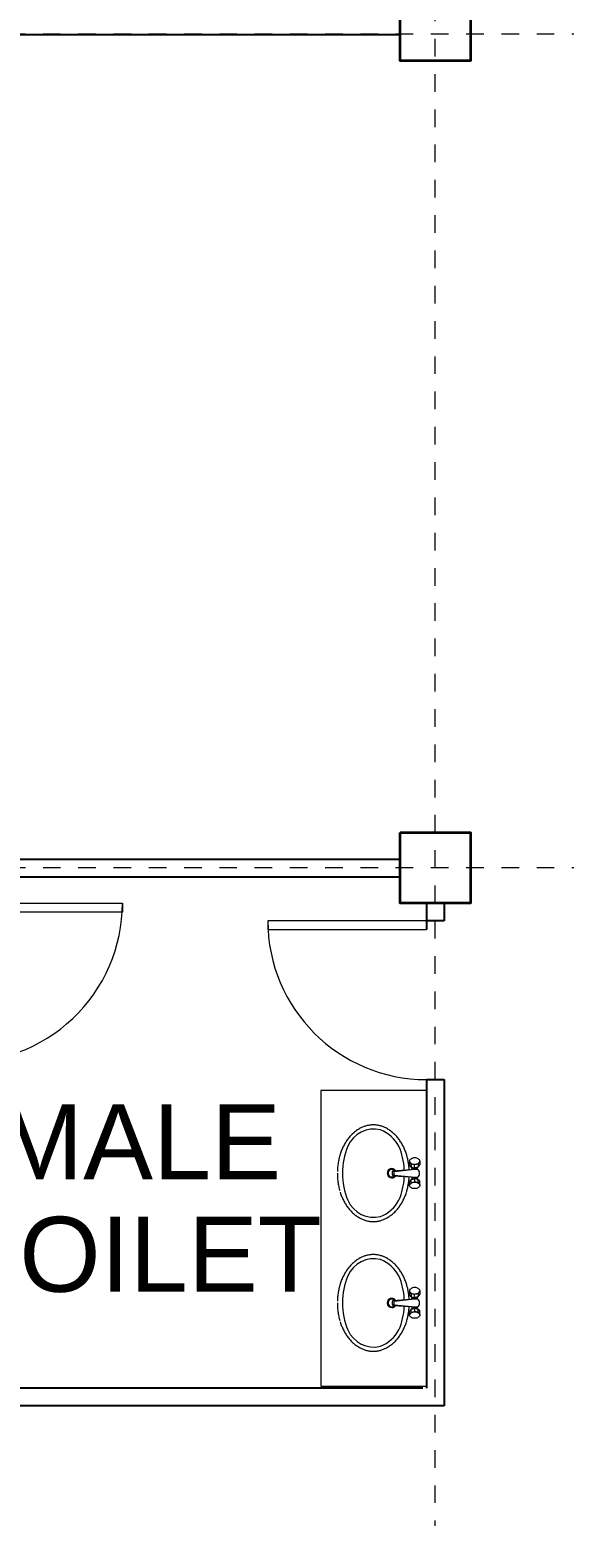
# Model space of a CAD drawing. Header units: millimetres. Extents: x 63005 to 126950, y 36019 to 74749.
# Drawn here: x 63067.37 to 63070.4, y 36315.17 to 36323.6 of the extents above; entities that cross this region are included whole.
import ezdxf

# ---------------------------------------------------------------- set-up
doc = ezdxf.new("R2010")
doc.units = ezdxf.units.MM
doc.header["$LTSCALE"] = 0.04
doc.linetypes.add('HIDDEN2', pattern=[0.1875, 0.125, -0.0625])
doc.linetypes.add('PHANTOM', pattern=[2.5, 1.25, -0.25, 0.25, -0.25, 0.25, -0.25])
doc.styles.add('SWISSLT175', font='swissl.ttf', dxfattribs={"height": 0.175})

msp = doc.modelspace()

# ---------------------------------------------------------------- linework, layer by layer
at = {"color": 0, "linetype": 'PHANTOM', "lineweight": 5, "transparency": 33554495}
for p, q in [((63069.6726, 36300.6457), (63069.6726, 36348.8207)), ((63110.3476, 36323.5736), (63040.973, 36323.5707)), ((63110.3476, 36318.8486), (63040.9726, 36318.8457))]:
    msp.add_line(p, q, dxfattribs=at)
at = {"color": 4, "lineweight": 25}
for p, q in [((63066.6226, 36323.5707), (63069.4726, 36323.5707)), ((63066.6226, 36318.8957), (63069.4726, 36318.8957)), ((63066.6226, 36318.7957), (63069.4726, 36318.7957)), ((63069.6226, 36318.6457), (63069.6226, 36318.4957)), ((63069.7226, 36318.6457), (63069.7226, 36318.5457)), ((63069.7226, 36318.5457), (63069.6226, 36318.5457)), ((63069.6226, 36317.6457), (63069.6226, 36315.8957)), ((63069.6226, 36317.6457), (63069.7226, 36317.6457)), ((63069.7226, 36317.6457), (63069.7226, 36315.7957)), ((63069.6026, 36315.8957), (63063.2476, 36315.8957)), ((63069.7226, 36315.7957), (63063.2476, 36315.7957))]:
    msp.add_line(p, q, dxfattribs=at)
at = {"color": 1, "lineweight": 13}
for p, q in [((63066.9976, 36318.6457), (63067.8976, 36318.6457)), ((63067.8976, 36318.6457), (63067.8976, 36318.5957)), ((63067.8976, 36318.5957), (63066.9976, 36318.5957)), ((63069.6226, 36318.5457), (63068.7226, 36318.5457)), ((63068.7226, 36318.5457), (63068.7226, 36318.4957)), ((63069.6226, 36318.4957), (63069.6226, 36318.5457)), ((63068.7226, 36318.4957), (63069.6226, 36318.4957))]:
    msp.add_line(p, q, dxfattribs=at)
at = {"lineweight": 9}
for p, q in [((63069.4405, 36317.1247), (63069.4312, 36317.129)), ((63069.4317, 36317.1291), (63069.5315, 36317.1353)), ((63069.4412, 36317.125), (63069.537, 36317.1359)), ((63069.5264, 36317.1836), (63069.5264, 36317.1623)), ((63069.5349, 36317.1678), (63069.5264, 36317.1805)), ((63069.5349, 36317.1496), (63069.5264, 36317.1623)), ((63069.5349, 36317.1678), (63069.5554, 36317.1641)), ((63069.5349, 36317.1678), (63069.5349, 36317.1496)), ((63069.5349, 36317.1496), (63069.5554, 36317.1459)), ((63069.537, 36317.1359), (63069.5724, 36317.1371)), ((63069.5414, 36317.1466), (63069.5414, 36317.1431)), ((63069.576, 36317.1678), (63069.5554, 36317.1641)), ((63069.5554, 36317.1459), (63069.5554, 36317.1641)), ((63069.576, 36317.1496), (63069.5554, 36317.1459)), ((63069.5694, 36317.1466), (63069.5694, 36317.1431)), ((63069.576, 36317.1678), (63069.5844, 36317.1805)), ((63069.576, 36317.1678), (63069.576, 36317.1496)), ((63069.576, 36317.1496), (63069.5844, 36317.1623)), ((63069.5844, 36317.1836), (63069.5844, 36317.1623)), ((63069.4405, 36317.105), (63069.4312, 36317.1008)), ((63069.4317, 36317.1006), (63069.5315, 36317.0945)), ((63069.4412, 36317.1048), (63069.537, 36317.0939)), ((63069.5349, 36317.0801), (63069.5264, 36317.0674)), ((63069.5264, 36317.0462), (63069.5264, 36317.0674)), ((63069.5349, 36317.062), (63069.5264, 36317.0493)), ((63069.5349, 36317.0801), (63069.5554, 36317.0839)), ((63069.5349, 36317.062), (63069.5349, 36317.0801)), ((63069.5349, 36317.062), (63069.5554, 36317.0657)), ((63069.537, 36317.0939), (63069.5724, 36317.0926)), ((63069.5414, 36317.0831), (63069.5414, 36317.0866)), ((63069.5554, 36317.0839), (63069.5554, 36317.0657)), ((63069.576, 36317.0801), (63069.5554, 36317.0839)), ((63069.576, 36317.062), (63069.5554, 36317.0657)), ((63069.5694, 36317.0831), (63069.5694, 36317.0866)), ((63069.576, 36317.0801), (63069.5844, 36317.0674)), ((63069.576, 36317.062), (63069.576, 36317.0801)), ((63069.576, 36317.062), (63069.5844, 36317.0493)), ((63069.5844, 36317.0462), (63069.5844, 36317.0674)), ((63069.5264, 36316.4485), (63069.5264, 36316.4272)), ((63069.5349, 36316.4327), (63069.5264, 36316.4454)), ((63069.576, 36316.4327), (63069.5844, 36316.4454)), ((63069.5844, 36316.4485), (63069.5844, 36316.4272)), ((63069.4405, 36316.3896), (63069.4312, 36316.3939)), ((63069.4405, 36316.3699), (63069.4312, 36316.3657)), ((63069.4317, 36316.3941), (63069.5315, 36316.4002)), ((63069.4317, 36316.3655), (63069.5315, 36316.3594)), ((63069.4412, 36316.3899), (63069.537, 36316.4008)), ((63069.4412, 36316.3697), (63069.537, 36316.3588)), ((63069.5349, 36316.4145), (63069.5264, 36316.4272)), ((63069.5349, 36316.4327), (63069.5554, 36316.429)), ((63069.5349, 36316.4327), (63069.5349, 36316.4145)), ((63069.5349, 36316.4145), (63069.5554, 36316.4108)), ((63069.537, 36316.4008), (63069.5724, 36316.4021)), ((63069.537, 36316.3588), (63069.5724, 36316.3575)), ((63069.5414, 36316.4115), (63069.5414, 36316.4081)), ((63069.5414, 36316.348), (63069.5414, 36316.3515)), ((63069.576, 36316.4327), (63069.5554, 36316.429)), ((63069.5554, 36316.4108), (63069.5554, 36316.429)), ((63069.576, 36316.4145), (63069.5554, 36316.4108)), ((63069.5694, 36316.4115), (63069.5694, 36316.4081)), ((63069.5694, 36316.348), (63069.5694, 36316.3515)), ((63069.576, 36316.4327), (63069.576, 36316.4145)), ((63069.576, 36316.4145), (63069.5844, 36316.4272)), ((63069.5349, 36316.3451), (63069.5264, 36316.3324)), ((63069.5264, 36316.3111), (63069.5264, 36316.3324)), ((63069.5349, 36316.3269), (63069.5264, 36316.3142)), ((63069.5349, 36316.3451), (63069.5554, 36316.3488)), ((63069.5349, 36316.3269), (63069.5349, 36316.3451)), ((63069.5349, 36316.3269), (63069.5554, 36316.3306)), ((63069.5554, 36316.3488), (63069.5554, 36316.3306)), ((63069.576, 36316.3451), (63069.5554, 36316.3488)), ((63069.576, 36316.3269), (63069.5554, 36316.3306)), ((63069.576, 36316.3269), (63069.576, 36316.3451)), ((63069.576, 36316.3451), (63069.5844, 36316.3324)), ((63069.576, 36316.3269), (63069.5844, 36316.3142)), ((63069.5844, 36316.3111), (63069.5844, 36316.3324))]:
    msp.add_line(p, q, dxfattribs=at)
at = {"color": 4, "lineweight": 35}
for points in [[(63069.4726, 36323.8207), (63069.8726, 36323.8207), (63069.8726, 36323.4207), (63069.4726, 36323.4207)], [(63069.4726, 36319.0457), (63069.8726, 36319.0457), (63069.8726, 36318.6457), (63069.4726, 36318.6457)]]:
    msp.add_lwpolyline(points, close=True, dxfattribs=at)
at = {"color": 0, "lineweight": 9, "ltscale": 0.4}
msp.add_lwpolyline([(63069.6226, 36315.9082), (63069.6226, 36317.5834), (63069.0226, 36317.5834), (63069.0226, 36315.9082)], close=True, dxfattribs=at)
at = {"lineweight": 9}
for points in [[(63069.5264, 36317.1836, 0.145837), (63069.5284, 36317.1771, 0.107165), (63069.5349, 36317.1706, 0.077149), (63069.5439, 36317.1667, 0.064217), (63069.5554, 36317.1652, 0.064217), (63069.567, 36317.1667, 0.077149), (63069.576, 36317.1706, 0.107165), (63069.5825, 36317.1771, 0.145837), (63069.5844, 36317.1836, 0.145837), (63069.5825, 36317.1901, 0.107165), (63069.576, 36317.1966, 0.077149), (63069.567, 36317.2005, 0.064217), (63069.5554, 36317.202, 0.064217), (63069.5439, 36317.2005, 0.077149), (63069.5349, 36317.1966, 0.107165), (63069.5284, 36317.1901, 0.145837)], [(63069.5264, 36317.0462, -0.145837), (63069.5284, 36317.0527, -0.107165), (63069.5349, 36317.0591, -0.077149), (63069.5439, 36317.063, -0.064217), (63069.5554, 36317.0645, -0.064217), (63069.567, 36317.063, -0.077149), (63069.576, 36317.0591, -0.107165), (63069.5825, 36317.0527, -0.145837), (63069.5844, 36317.0462, -0.145837), (63069.5825, 36317.0396, -0.107165), (63069.576, 36317.0332, -0.077149), (63069.567, 36317.0293, -0.064217), (63069.5554, 36317.0278, -0.064217), (63069.5439, 36317.0293, -0.077149), (63069.5349, 36317.0332, -0.107165), (63069.5284, 36317.0396, -0.145837)], [(63069.5264, 36316.4485, 0.145837), (63069.5284, 36316.442, 0.107165), (63069.5349, 36316.4355, 0.077149), (63069.5439, 36316.4316, 0.064217), (63069.5554, 36316.4301, 0.064217), (63069.567, 36316.4316, 0.077149), (63069.576, 36316.4355, 0.107165), (63069.5825, 36316.442, 0.145837), (63069.5844, 36316.4485, 0.145837), (63069.5825, 36316.455, 0.107165), (63069.576, 36316.4615, 0.077149), (63069.567, 36316.4654, 0.064217), (63069.5554, 36316.4669, 0.064217), (63069.5439, 36316.4654, 0.077149), (63069.5349, 36316.4615, 0.107165), (63069.5284, 36316.455, 0.145837)], [(63069.5264, 36316.3111, -0.145837), (63069.5284, 36316.3176, -0.107165), (63069.5349, 36316.3241, -0.077149), (63069.5439, 36316.3279, -0.064217), (63069.5554, 36316.3294, -0.064217), (63069.567, 36316.3279, -0.077149), (63069.576, 36316.3241, -0.107165), (63069.5825, 36316.3176, -0.145837), (63069.5844, 36316.3111, -0.145837), (63069.5825, 36316.3045, -0.107165), (63069.576, 36316.2981, -0.077149), (63069.567, 36316.2942, -0.064217), (63069.5554, 36316.2927, -0.064217), (63069.5439, 36316.2942, -0.077149), (63069.5349, 36316.2981, -0.107165), (63069.5284, 36316.3045, -0.145837)]]:
    msp.add_lwpolyline(points, format="xyb", close=True, dxfattribs=at)
for points in [[(63069.5401, 36317.1487, 0.035268), (63069.5405, 36317.1479, 0.107165), (63069.5441, 36317.1443, 0.077149), (63069.5491, 36317.1422, 0.064217), (63069.5554, 36317.1413, 0.064217)], [(63069.5415, 36317.1484, 0.046803), (63069.5434, 36317.147, 0.077149), (63069.5487, 36317.1447, 0.064217), (63069.5554, 36317.1438, 0.064217), (63069.5622, 36317.1447, 0.077149), (63069.5675, 36317.147, 0.046803), (63069.5693, 36317.1484, 0.145837)], [(63069.5419, 36317.1462, 0.047218), (63069.5424, 36317.1452, 0.107177), (63069.5455, 36317.142, 0.077931), (63069.5499, 36317.1401, 0.065152), (63069.5554, 36317.1394, 0.065152), (63069.561, 36317.1401, 0.077931), (63069.5653, 36317.142, 0.107177), (63069.5685, 36317.1452, 0.047218), (63069.569, 36317.1462, 0.144081)], [(63069.5554, 36317.1413, 0.064217), (63069.5618, 36317.1422, 0.077149), (63069.5668, 36317.1443, 0.107165), (63069.5704, 36317.1479, 0.035268), (63069.5708, 36317.1487, 0.145837)], [(63069.5401, 36317.0811, -0.035268), (63069.5405, 36317.0819, -0.107165), (63069.5441, 36317.0854, -0.077149), (63069.5491, 36317.0876, -0.064217), (63069.5554, 36317.0884, -0.064217)], [(63069.5415, 36317.0813, -0.046803), (63069.5434, 36317.0828, -0.077149), (63069.5487, 36317.0851, -0.064217), (63069.5554, 36317.0859, -0.064217), (63069.5622, 36317.0851, -0.077149), (63069.5675, 36317.0828, -0.046803), (63069.5693, 36317.0813, -0.145837)], [(63069.5419, 36317.0836, -0.047218), (63069.5424, 36317.0846, -0.107177), (63069.5455, 36317.0877, -0.077931), (63069.5499, 36317.0896, -0.065152), (63069.5554, 36317.0904, -0.065152), (63069.561, 36317.0896, -0.077931), (63069.5653, 36317.0877, -0.107177), (63069.5685, 36317.0846, -0.047218), (63069.569, 36317.0836, -0.144081)], [(63069.5554, 36317.0884, -0.064217), (63069.5618, 36317.0876, -0.077149), (63069.5668, 36317.0854, -0.107165), (63069.5704, 36317.0819, -0.035268), (63069.5708, 36317.0811, -0.145837)], [(63069.5401, 36316.4136, 0.035268), (63069.5405, 36316.4128, 0.107165), (63069.5441, 36316.4092, 0.077149), (63069.5491, 36316.4071, 0.064217), (63069.5554, 36316.4063, 0.064217)], [(63069.5401, 36316.346, -0.035268), (63069.5405, 36316.3468, -0.107165), (63069.5441, 36316.3504, -0.077149), (63069.5491, 36316.3525, -0.064217), (63069.5554, 36316.3533, -0.064217)], [(63069.5415, 36316.4133, 0.046803), (63069.5434, 36316.4119, 0.077149), (63069.5487, 36316.4096, 0.064217), (63069.5554, 36316.4087, 0.064217), (63069.5622, 36316.4096, 0.077149), (63069.5675, 36316.4119, 0.046803), (63069.5693, 36316.4133, 0.145837)], [(63069.5419, 36316.4111, 0.047218), (63069.5424, 36316.4101, 0.107177), (63069.5455, 36316.4069, 0.077931), (63069.5499, 36316.405, 0.065152), (63069.5554, 36316.4043, 0.065152), (63069.561, 36316.405, 0.077931), (63069.5653, 36316.4069, 0.107177), (63069.5685, 36316.4101, 0.047218), (63069.569, 36316.4111, 0.144081)], [(63069.5419, 36316.3485, -0.047218), (63069.5424, 36316.3495, -0.107177), (63069.5455, 36316.3527, -0.077931), (63069.5499, 36316.3546, -0.065152), (63069.5554, 36316.3553, -0.065152), (63069.561, 36316.3546, -0.077931), (63069.5653, 36316.3527, -0.107177), (63069.5685, 36316.3495, -0.047218), (63069.569, 36316.3485, -0.144081)], [(63069.5554, 36316.4063, 0.064217), (63069.5618, 36316.4071, 0.077149), (63069.5668, 36316.4092, 0.107165), (63069.5704, 36316.4128, 0.035268), (63069.5708, 36316.4136, 0.145837)], [(63069.5554, 36316.3533, -0.064217), (63069.5618, 36316.3525, -0.077149), (63069.5668, 36316.3504, -0.107165), (63069.5704, 36316.3468, -0.035268), (63069.5708, 36316.346, -0.145837)], [(63069.5415, 36316.3463, -0.046803), (63069.5434, 36316.3477, -0.077149), (63069.5487, 36316.35, -0.064217), (63069.5554, 36316.3509, -0.064217), (63069.5622, 36316.35, -0.077149), (63069.5675, 36316.3477, -0.046803), (63069.5693, 36316.3463, -0.145837)]]:
    msp.add_lwpolyline(points, format="xyb", dxfattribs=at)
at = {"color": 1, "lineweight": 13}
for centre, start, end in [((63066.9976, 36318.6457), 266.81526, 0), ((63069.6226, 36318.5457), 180, 270)]:
    msp.add_arc(centre, 0.9, start, end, dxfattribs=at)
at = {"linetype": 'HIDDEN2', "lineweight": 9}
for centre, radius, start, end in [((63069.353, 36317.1773), 0.22, 119.08919, 143.33137), ((63069.3209, 36317.2351), 0.1538, 90, 119.08919), ((63069.3209, 36317.2351), 0.1538, 60.91081, 90), ((63069.2887, 36317.1773), 0.22, 36.66863, 60.91081), ((63069.4037, 36317.1395), 0.2832, 143.33137, 162.86063), ((63069.238, 36317.1395), 0.2832, 17.13937, 36.66863), ((63069.4837, 36317.1149), 0.3668, 162.86063, 180), ((63069.1581, 36317.1149), 0.3668, 3.11901, 17.13937), ((63069.4837, 36317.1149), 0.3668, 180, 197.13937), ((63069.1581, 36317.1149), 0.3668, 342.86063, 356.88099), ((63069.4037, 36317.0902), 0.2832, 197.13937, 216.66863), ((63069.238, 36317.0902), 0.2832, 323.33137, 342.86063), ((63069.353, 36317.0525), 0.22, 216.66863, 240.91081), ((63069.3209, 36316.9946), 0.1538, 240.91081, 270), ((63069.3209, 36316.9946), 0.1538, 270, 299.08919), ((63069.2887, 36317.0525), 0.22, 299.08919, 323.33137), ((63069.353, 36316.4422), 0.22, 119.08919, 143.33137), ((63069.3209, 36316.5), 0.1538, 90, 119.08919), ((63069.3209, 36316.5), 0.1538, 60.91081, 90), ((63069.2887, 36316.4422), 0.22, 36.66863, 60.91081), ((63069.4037, 36316.4044), 0.2832, 143.33137, 162.86063), ((63069.238, 36316.4044), 0.2832, 17.13937, 36.66863), ((63069.4837, 36316.3798), 0.3668, 162.86063, 180), ((63069.1581, 36316.3798), 0.3668, 3.11901, 17.13937), ((63069.4837, 36316.3798), 0.3668, 180, 197.13937), ((63069.1581, 36316.3798), 0.3668, 342.86063, 356.88099), ((63069.4037, 36316.3551), 0.2832, 197.13937, 216.66863), ((63069.238, 36316.3551), 0.2832, 323.33137, 342.86063), ((63069.353, 36316.3174), 0.22, 216.66863, 240.91081), ((63069.2887, 36316.3174), 0.22, 299.08919, 323.33137), ((63069.3209, 36316.2596), 0.1538, 240.91081, 270), ((63069.3209, 36316.2596), 0.1538, 270, 299.08919)]:
    msp.add_arc(centre, radius, start, end, dxfattribs=at)
at = {"lineweight": 9}
for centre, radius, start, end in [((63069.324, 36317.2048), 0.1602, 76.08964, 156.86056), ((63069.2853, 36317.1702), 0.2052, 28.39676, 67.90902), ((63069.5108, 36317.121), 0.3649, 156.28427, 180.96432), ((63069.1318, 36317.121), 0.3649, 2.44326, 23.71573), ((63069.5108, 36317.1087), 0.3649, 179.03568, 203.71573), ((63069.4256, 36317.1149), 0.0263, 37.88698, 321.83592), ((63069.4256, 36317.1149), 0.0213, 46.69812, 313.06766), ((63069.4553, 36317.1149), 0.028, 150.61211, 209.38789), ((63069.4318, 36317.1281), 0.001, 93.51588, 150.61211), ((63069.4512, 36317.1149), 0.0147, 140.28134, 219.71866), ((63069.4415, 36317.123), 0.002, 96.51755, 140.28134), ((63069.5339, 36317.1431), 0.00756, 276.51755, 0), ((63069.577, 36317.1431), 0.00756, 180, 232.68158), ((63069.5554, 36317.1149), 0.028, 307.31842, 52.68158), ((63069.4318, 36317.1016), 0.001, 209.38789, 266.48412), ((63069.4415, 36317.1068), 0.002, 219.71866, 263.48245), ((63069.1318, 36317.1087), 0.3649, 336.28427, 357.55674), ((63069.5339, 36317.0866), 0.00756, 0, 83.48245), ((63069.577, 36317.0866), 0.00756, 127.31842, 180), ((63069.324, 36317.0249), 0.1602, 203.13944, 283.91036), ((63069.2853, 36317.0596), 0.2052, 292.09098, 331.60324), ((63069.324, 36316.4697), 0.1602, 76.08964, 156.86056), ((63069.2853, 36316.4351), 0.2052, 28.39676, 67.90902), ((63069.5108, 36316.3859), 0.3649, 156.28427, 180.96432), ((63069.1318, 36316.3859), 0.3649, 2.44326, 23.71573), ((63069.5108, 36316.3736), 0.3649, 179.03568, 203.71573), ((63069.4256, 36316.3798), 0.0263, 38.16408, 322.11302), ((63069.4256, 36316.3798), 0.0213, 46.93234, 313.30188), ((63069.4553, 36316.3798), 0.028, 150.61211, 209.38789), ((63069.4318, 36316.3931), 0.001, 93.51588, 150.61211), ((63069.4318, 36316.3665), 0.001, 209.38789, 266.48412), ((63069.4512, 36316.3798), 0.0147, 140.28134, 219.71866), ((63069.4415, 36316.3879), 0.002, 96.51755, 140.28134), ((63069.4415, 36316.3717), 0.002, 219.71866, 263.48245), ((63069.1318, 36316.3736), 0.3649, 336.28427, 357.55674), ((63069.5339, 36316.4081), 0.00756, 276.51755, 0), ((63069.5339, 36316.3515), 0.00756, 0, 83.48245), ((63069.577, 36316.4081), 0.00756, 180, 232.68158), ((63069.577, 36316.3515), 0.00756, 127.31842, 180), ((63069.5554, 36316.3798), 0.028, 307.31842, 52.68158), ((63069.324, 36316.2898), 0.1602, 203.13944, 283.91036), ((63069.2853, 36316.3245), 0.2052, 292.09098, 331.60324)]:
    msp.add_arc(centre, radius, start, end, dxfattribs=at)
for p in [(63069.6226, 36317.1149), (63069.6226, 36316.3798)]:
    msp.add_point(p, dxfattribs=at)

# ---------------------------------------------------------------- texts
at = {"color": 0, "lineweight": -2, "ltscale": 0.4, "insert": (63067.9892, 36316.9712), "char_height": 0.425, "attachment_point": 5, "line_spacing_factor": 0.9, "style": 'SWISSLT175'}
msp.add_mtext('MALE\\PTOILET', dxfattribs=at)

doc.saveas('drawing.dxf')
